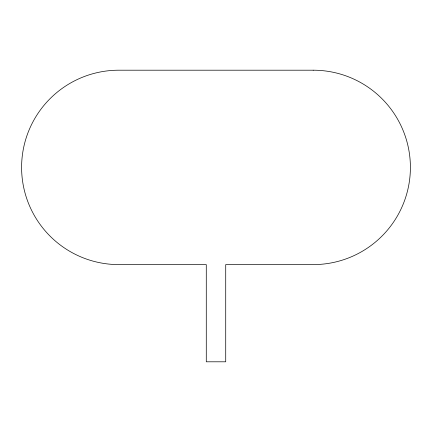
<?xml version="1.0" encoding="UTF-8"?>
<svg xmlns="http://www.w3.org/2000/svg" width="432" height="432" viewBox="0 0 432 432"><rect width="100%" height="100%" fill="white"/><g stroke="black" fill="none" stroke-linecap="round" stroke-linejoin="round"><path stroke-width="0.65" d="M313.2 70.2L118.8 70.2A97.2 97.2 0 0 0 21.6 167.4A97.2 97.2 0 0 0 118.8 264.6L206.28 264.6L206.28 361.8L225.72 361.8L225.72 264.6L313.2 264.6A97.2 97.2 0 0 0 410.4 167.4A97.2 97.2 0 0 0 313.2 70.2"/></g></svg>
